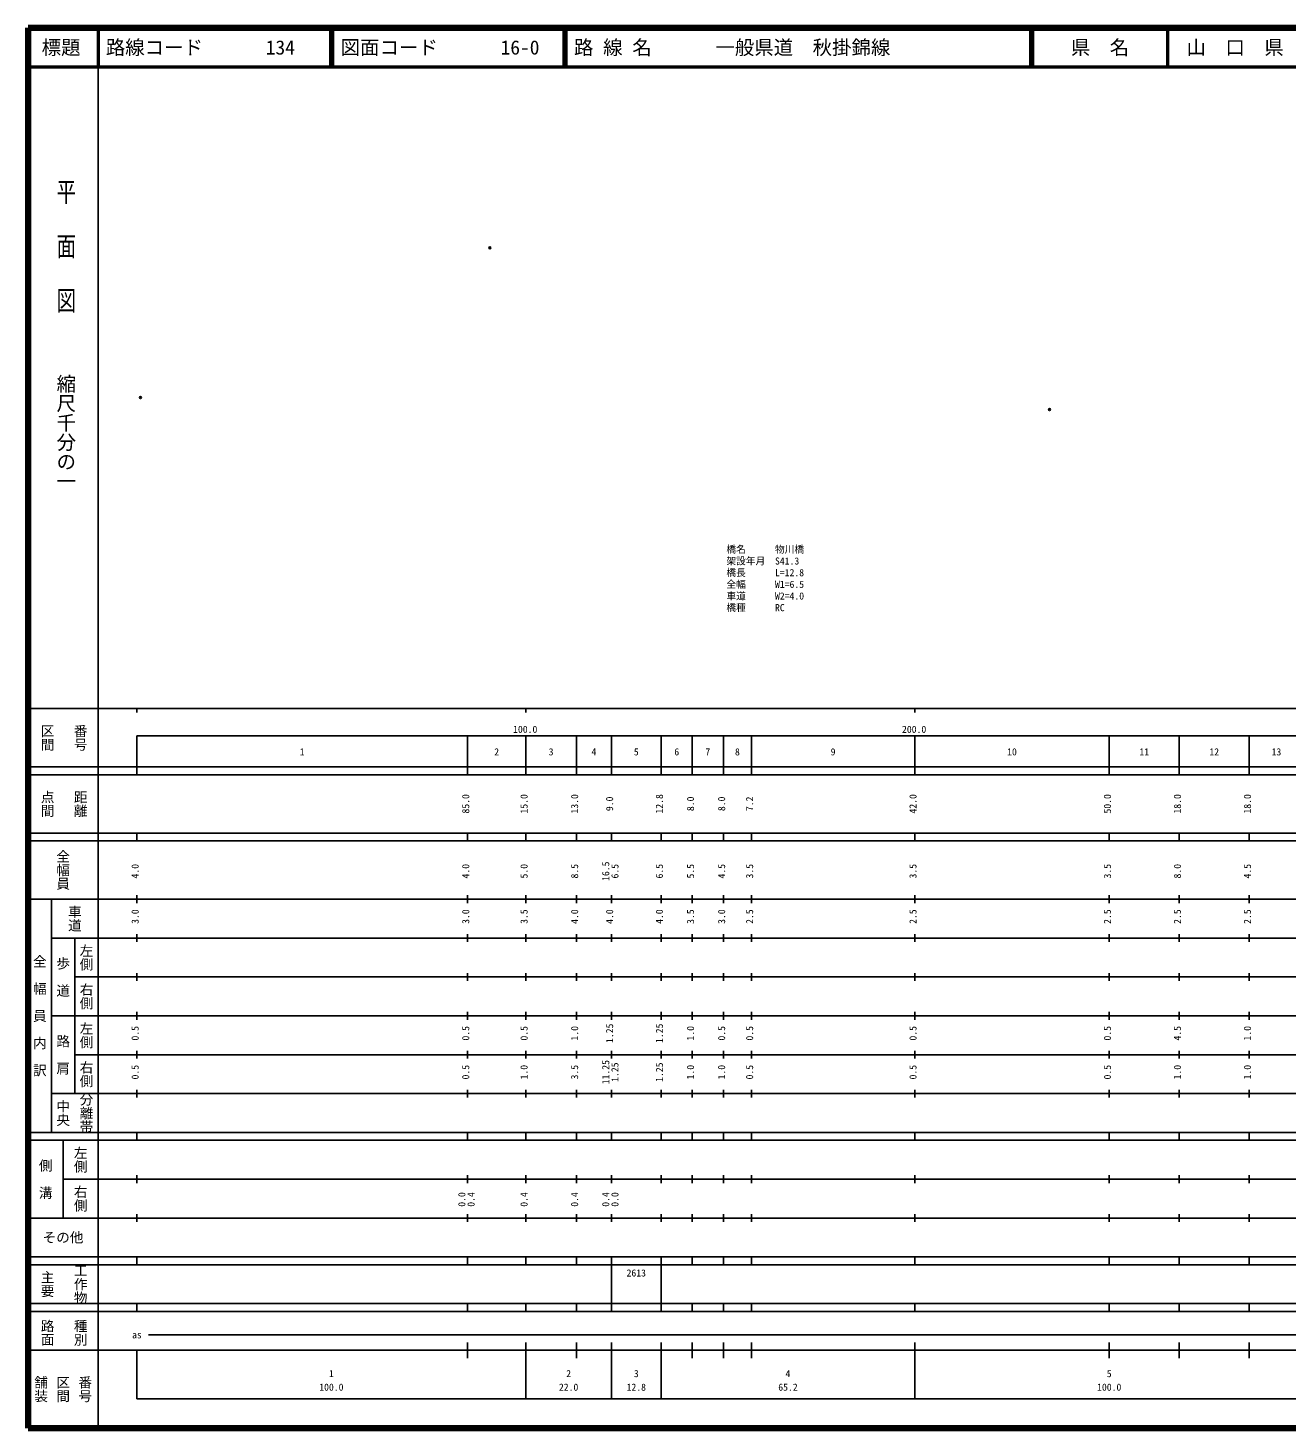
# Model space of a CAD drawing. Units: millimetres on the paper. Extents: x 40 to 680, y 20 to 380.
# Drawn here: x 40 to 363.7, y 20 to 380 of the extents above; entities that cross this region are included whole.
import ezdxf
from ezdxf.enums import TextEntityAlignment as Align

# ---------------------------------------------------------------- set-up
doc = ezdxf.new("R2010")
doc.units = ezdxf.units.MM
doc.header["$PDMODE"] = 32
doc.header["$PDSIZE"] = 0.5
for name, color, linetype in [('M-OTRS', 6, 'Continuous'), ('M-STR-HTXT', 7, 'Continuous'), ('M-TTL-TXT', 7, 'Continuous')]:
    doc.layers.add(name, color=color, linetype=linetype)
for name, color, linetype, lineweight in [('M-TTL', 2, 'Continuous', 140), ('M-TTL-BAND', 7, 'Continuous', 25), ('M-TTL-LINE', 7, 'Continuous', 50)]:
    doc.layers.add(name, color=color, linetype=linetype, lineweight=lineweight)
doc.styles.add('@ＭＳ ゴシック', font='')
doc.styles.add('ＭＳ ゴシック', font='')
doc.styles.get('@ＭＳ ゴシック').set_extended_font_data('@MS Gothic')
doc.styles.get('ＭＳ ゴシック').set_extended_font_data('MS Gothic')

msp = doc.modelspace()

# ---------------------------------------------------------------- linework, layer by layer
at = {"layer": 'M-OTRS'}
for p in [(158.772, 323.478), (68.902, 284.97), (302.657, 281.891)]:
    msp.add_point(p, dxfattribs=at)
at = {"layer": 'M-TTL'}
for p, q in [((40, 380), (40, 20)), ((680, 380), (40, 380)), ((40, 20), (680, 20))]:
    msp.add_line(p, q, dxfattribs=at)
at = {"layer": 'M-TTL-BAND'}
for p, q in [((58, 370), (58, 20)), ((40, 205), (579, 205)), ((68, 205), (68, 204)), ((168, 205), (168, 204)), ((268, 205), (268, 204)), ((68, 198), (579, 198)), ((68, 198), (68, 188)), ((153, 188), (153, 198)), ((168, 188), (168, 198)), ((181, 188), (181, 198)), ((190, 188), (190, 198)), ((202.8, 188), (202.8, 198)), ((210.8, 188), (210.8, 198)), ((218.8, 188), (218.8, 198)), ((226, 188), (226, 198)), ((268, 188), (268, 198)), ((318, 188), (318, 198)), ((336, 188), (336, 198)), ((354, 188), (354, 198)), ((40, 190), (579, 190)), ((40, 188), (579, 188)), ((40, 173), (579, 173)), ((68, 171), (68, 173)), ((153, 171), (153, 173)), ((168, 171), (168, 173)), ((181, 171), (181, 173)), ((190, 171), (190, 173)), ((202.8, 171), (202.8, 173)), ((210.8, 171), (210.8, 173)), ((218.8, 171), (218.8, 173)), ((226, 171), (226, 173)), ((268, 171), (268, 173)), ((318, 171), (318, 173)), ((336, 171), (336, 173)), ((354, 171), (354, 173)), ((40, 171), (579, 171)), ((40, 156), (579, 156)), ((46, 96), (46, 156)), ((68, 155), (68, 157)), ((153, 155), (153, 157)), ((168, 155), (168, 157)), ((181, 155), (181, 157)), ((190, 155), (190, 157)), ((202.8, 155), (202.8, 157)), ((210.8, 155), (210.8, 157)), ((218.8, 155), (218.8, 157)), ((226, 155), (226, 157)), ((268, 155), (268, 157)), ((318, 155), (318, 157)), ((336, 155), (336, 157)), ((354, 155), (354, 157)), ((46, 146), (579, 146)), ((52, 146), (52, 106)), ((68, 145), (68, 147)), ((153, 145), (153, 147)), ((168, 145), (168, 147)), ((181, 145), (181, 147)), ((190, 145), (190, 147)), ((202.8, 145), (202.8, 147)), ((210.8, 145), (210.8, 147)), ((218.8, 145), (218.8, 147)), ((226, 145), (226, 147)), ((268, 145), (268, 147)), ((318, 145), (318, 147)), ((336, 145), (336, 147)), ((354, 145), (354, 147)), ((68, 135), (68, 137)), ((153, 135), (153, 137)), ((168, 135), (168, 137)), ((181, 135), (181, 137)), ((190, 135), (190, 137)), ((202.8, 135), (202.8, 137)), ((210.8, 135), (210.8, 137)), ((218.8, 135), (218.8, 137)), ((226, 135), (226, 137)), ((268, 135), (268, 137)), ((318, 135), (318, 137)), ((336, 135), (336, 137)), ((354, 135), (354, 137)), ((52, 136), (579, 136)), ((46, 126), (579, 126)), ((68, 125), (68, 127)), ((153, 125), (153, 127)), ((168, 125), (168, 127)), ((181, 125), (181, 127)), ((190, 125), (190, 127)), ((202.8, 125), (202.8, 127)), ((210.8, 125), (210.8, 127)), ((218.8, 125), (218.8, 127)), ((226, 125), (226, 127)), ((268, 125), (268, 127)), ((318, 125), (318, 127)), ((336, 125), (336, 127)), ((354, 125), (354, 127)), ((52, 116), (579, 116)), ((68, 115), (68, 117)), ((153, 115), (153, 117)), ((168, 115), (168, 117)), ((181, 115), (181, 117)), ((190, 115), (190, 117)), ((202.8, 115), (202.8, 117)), ((210.8, 115), (210.8, 117)), ((218.8, 115), (218.8, 117)), ((226, 115), (226, 117)), ((268, 115), (268, 117)), ((318, 115), (318, 117)), ((336, 115), (336, 117)), ((354, 115), (354, 117)), ((46, 106), (579, 106)), ((68, 105), (68, 107)), ((153, 105), (153, 107)), ((168, 105), (168, 107)), ((181, 105), (181, 107)), ((190, 105), (190, 107)), ((202.8, 105), (202.8, 107)), ((210.8, 105), (210.8, 107)), ((218.8, 105), (218.8, 107)), ((226, 105), (226, 107)), ((268, 105), (268, 107)), ((318, 105), (318, 107)), ((336, 105), (336, 107)), ((354, 105), (354, 107)), ((40, 96), (579, 96)), ((40, 94), (579, 94)), ((49, 94), (49, 74)), ((68, 94), (68, 96)), ((153, 94), (153, 96)), ((168, 94), (168, 96)), ((181, 94), (181, 96)), ((190, 94), (190, 96)), ((202.8, 94), (202.8, 96)), ((210.8, 94), (210.8, 96)), ((218.8, 94), (218.8, 96)), ((226, 94), (226, 96)), ((268, 94), (268, 96)), ((318, 94), (318, 96)), ((336, 94), (336, 96)), ((354, 94), (354, 96)), ((49, 84), (579, 84)), ((68, 83), (68, 85)), ((153, 83), (153, 85)), ((168, 83), (168, 85)), ((181, 83), (181, 85)), ((190, 83), (190, 85)), ((202.8, 83), (202.8, 85)), ((210.8, 83), (210.8, 85)), ((218.8, 83), (218.8, 85)), ((226, 83), (226, 85)), ((268, 83), (268, 85)), ((318, 83), (318, 85)), ((336, 83), (336, 85)), ((354, 83), (354, 85)), ((40, 74), (579, 74)), ((68, 73), (68, 75)), ((153, 73), (153, 75)), ((168, 73), (168, 75)), ((181, 73), (181, 75)), ((190, 73), (190, 75)), ((202.8, 73), (202.8, 75)), ((210.8, 73), (210.8, 75)), ((218.8, 73), (218.8, 75)), ((226, 73), (226, 75)), ((268, 73), (268, 75)), ((318, 73), (318, 75)), ((336, 73), (336, 75)), ((354, 73), (354, 75)), ((40, 64), (579, 64)), ((40, 62), (579, 62)), ((68, 62), (68, 64)), ((153, 62), (153, 64)), ((168, 62), (168, 64)), ((181, 62), (181, 64)), ((190, 62), (190, 64)), ((190, 52), (190, 62)), ((202.8, 62), (202.8, 64)), ((202.8, 52), (202.8, 62)), ((210.8, 62), (210.8, 64)), ((218.8, 62), (218.8, 64)), ((226, 62), (226, 64)), ((268, 62), (268, 64)), ((318, 62), (318, 64)), ((336, 62), (336, 64)), ((354, 62), (354, 64)), ((40, 52), (579, 52)), ((68, 50), (68, 52)), ((153, 50), (153, 52)), ((168, 50), (168, 52)), ((181, 50), (181, 52)), ((190, 50), (190, 52)), ((202.8, 50), (202.8, 52)), ((210.8, 50), (210.8, 52)), ((218.8, 50), (218.8, 52)), ((226, 50), (226, 52)), ((268, 50), (268, 52)), ((318, 50), (318, 52)), ((336, 50), (336, 52)), ((354, 50), (354, 52)), ((40, 50), (579, 50)), ((71, 44), (565, 44)), ((40, 40), (579, 40)), ((68, 40), (68, 27.5)), ((153, 38), (153, 42)), ((168, 27.5), (168, 42)), ((181, 38), (181, 42)), ((190, 27.5), (190, 42)), ((202.8, 27.5), (202.8, 42)), ((210.8, 38), (210.8, 42)), ((218.8, 38), (218.8, 42)), ((226, 38), (226, 42)), ((268, 27.5), (268, 42)), ((318, 38), (318, 42)), ((336, 38), (336, 42)), ((354, 38), (354, 42)), ((68, 27.5), (579, 27.5))]:
    msp.add_line(p, q, dxfattribs=at)
at = {"layer": 'M-TTL-LINE'}
for p, q in [((58, 380), (58, 370)), ((117.75, 380), (117.75, 370)), ((118.25, 380), (118.25, 370)), ((177.75, 380), (177.75, 370)), ((178.25, 380), (178.25, 370)), ((297.75, 380), (297.75, 370)), ((298.25, 380), (298.25, 370)), ((333, 380), (333, 370)), ((40, 370), (680, 370))]:
    msp.add_line(p, q, dxfattribs=at)

# ---------------------------------------------------------------- texts
at = {"layer": 'M-STR-HTXT', "style": 'ＭＳ ゴシック'}
for s, p in [('橋名\u3000\u3000\u3000物川橋', (219.563, 244.482)), ('架設年月\u3000S41.3', (219.563, 241.482)), ('橋長\u3000\u3000\u3000L=12.8', (219.563, 238.482)), ('全幅\u3000\u3000\u3000W1=6.5', (219.563, 235.482)), ('車道\u3000\u3000\u3000W2=4.0', (219.563, 232.482)), ('橋種\u3000\u3000\u3000RC', (219.563, 229.482))]:
    msp.add_text(s, height=1.833, dxfattribs=at).set_placement(p, align=Align.BOTTOM_LEFT)
at = {"layer": 'M-TTL-BAND', "style": '@ＭＳ ゴシック', "width": 1.4}
msp.add_text('平  面  図', height=3.666, rotation=270, dxfattribs=at).set_placement((49.777, 306.475), align=Align.MIDDLE_RIGHT)
at = {"layer": 'M-TTL-BAND', "style": '@ＭＳ ゴシック'}
msp.add_text('縮尺千分の一', height=3.666, rotation=270, dxfattribs=at).set_placement((49.777, 261.03), align=Align.MIDDLE_RIGHT)
for s, p in [('区間', (45, 197.5)), ('番号', (53.5, 197.5)), ('点間', (45, 180.5)), ('距離', (53.5, 180.5)), ('全幅員', (49, 163.5)), ('車道', (52, 151)), ('左側', (55, 141)), ('全\u3000幅\u3000員\u3000内\u3000訳', (43, 126)), ('歩\u3000道', (49, 136)), ('右側', (55, 131)), ('左側', (55, 121)), ('路\u3000肩', (49, 116)), ('右側', (55, 111)), ('分離帯', (55, 101)), ('中央', (49, 101)), ('左側', (53.5, 89)), ('側\u3000溝', (44.5, 84)), ('右側', (53.5, 79)), ('工作物', (53.5, 57)), ('主要', (45, 57)), ('路面', (45, 44.5)), ('種別', (53.5, 44.5)), ('舗装', (43.333, 30)), ('区間', (49, 30)), ('番号', (54.667, 30))]:
    msp.add_text(s, height=2.566, rotation=270, dxfattribs=at).set_placement(p, align=Align.MIDDLE_CENTER)
at = {"layer": 'M-TTL-BAND', "style": 'ＭＳ ゴシック'}
for s, p in [('100.0', (167.844, 198.195)), ('200.0', (267.844, 198.195)), ('1', (110.5, 192.405)), ('2', (160.5, 192.405)), ('3', (174.5, 192.405)), ('4', (185.5, 192.405)), ('5', (196.4, 192.405)), ('6', (206.8, 192.405)), ('7', (214.8, 192.405)), ('8', (222.4, 192.405)), ('9', (247, 192.405)), ('10', (293, 192.405)), ('11', (327, 192.405)), ('12', (345, 192.405)), ('13', (361, 192.405)), ('as', (68, 42.5)), ('1', (118, 32.523)), ('2', (179, 32.523)), ('3', (196.4, 32.523)), ('4', (235.4, 32.523)), ('5', (318, 32.523)), ('100.0', (118, 29.033)), ('22.0', (179, 29.033)), ('12.8', (196.4, 29.033)), ('65.2', (235.4, 29.033)), ('100.0', (318, 29.033))]:
    msp.add_text(s, height=1.833, dxfattribs=at).set_placement(p, align=Align.BOTTOM_CENTER)
for s, p in [('85.0', (154, 180.5)), ('15.0', (169, 180.5)), ('13.0', (182, 180.5)), ('9.0', (191, 180.5)), ('12.8', (203.8, 180.5)), ('8.0', (211.8, 180.5)), ('8.0', (219.8, 180.5)), ('7.2', (227, 180.5)), ('42.0', (269, 180.5)), ('50.0', (319, 180.5)), ('18.0', (337, 180.5)), ('18.0', (355, 180.5)), ('4.0', (69, 163.174)), ('4.0', (154, 163.174)), ('5.0', (169, 163.174)), ('8.5', (182, 163.174)), ('16.5', (190, 163.174)), ('6.5', (192.37, 163.174)), ('6.5', (203.8, 163.174)), ('5.5', (211.8, 163.174)), ('4.5', (219.8, 163.174)), ('3.5', (227, 163.174)), ('3.5', (269, 163.174)), ('3.5', (319, 163.174)), ('8.0', (337, 163.174)), ('4.5', (355, 163.174)), ('3.0', (69, 151.5)), ('3.0', (154, 151.5)), ('3.5', (169, 151.5)), ('4.0', (182, 151.5)), ('4.0', (191, 151.5)), ('4.0', (203.8, 151.5)), ('3.5', (211.8, 151.5)), ('3.0', (219.8, 151.5)), ('2.5', (227, 151.5)), ('2.5', (269, 151.5)), ('2.5', (319, 151.5)), ('2.5', (337, 151.5)), ('2.5', (355, 151.5)), ('0.5', (69, 121.5)), ('0.5', (154, 121.5)), ('0.5', (169, 121.5)), ('1.0', (182, 121.5)), ('1.25', (191, 121.5)), ('1.25', (203.8, 121.5)), ('1.0', (211.8, 121.5)), ('0.5', (219.8, 121.5)), ('0.5', (227, 121.5)), ('0.5', (269, 121.5)), ('0.5', (319, 121.5)), ('4.5', (337, 121.5)), ('1.0', (355, 121.5)), ('0.5', (69, 111.5)), ('0.5', (154, 111.5)), ('1.0', (169, 111.5)), ('3.5', (182, 111.5)), ('11.25', (190, 111.5)), ('1.25', (192.37, 111.5)), ('1.25', (203.8, 111.5)), ('1.0', (211.8, 111.5)), ('1.0', (219.8, 111.5)), ('0.5', (227, 111.5)), ('0.5', (269, 111.5)), ('0.5', (319, 111.5)), ('1.0', (337, 111.5)), ('1.0', (355, 111.5)), ('0.0', (153, 78.764)), ('0.4', (155.37, 78.764)), ('0.4', (169, 78.764)), ('0.4', (182, 78.764)), ('0.4', (190, 78.764)), ('0.0', (192.37, 78.764))]:
    msp.add_text(s, height=1.833, rotation=90, dxfattribs=at).set_placement(p, align=Align.BOTTOM_CENTER)
msp.add_text('その他', height=2.566, dxfattribs=at).set_placement((49, 69), align=Align.MIDDLE_CENTER)
msp.add_text('2613', height=1.833, dxfattribs=at).set_placement((193.9, 58.405), align=Align.BOTTOM_LEFT)
at = {"layer": 'M-TTL-TXT', "style": 'ＭＳ ゴシック'}
for s, p in [('標題', (48.5, 375)), ('県\u3000名', (315.625, 375)), ('山\u3000口\u3000県', (350.375, 375))]:
    msp.add_text(s, height=3.666, dxfattribs=at).set_placement(p, align=Align.MIDDLE_CENTER)
for s, p in [('路線コード', (60, 375)), ('134', (101.142, 375)), ('図面コード', (120.38, 375)), ('16-0', (161.521, 375)), ('路 線 名', (180.38, 375)), ('一般県道\u3000秋掛錦線', (216.734, 375))]:
    msp.add_text(s, height=3.666, dxfattribs=at).set_placement(p, align=Align.MIDDLE_LEFT)

doc.saveas('drawing.dxf')
